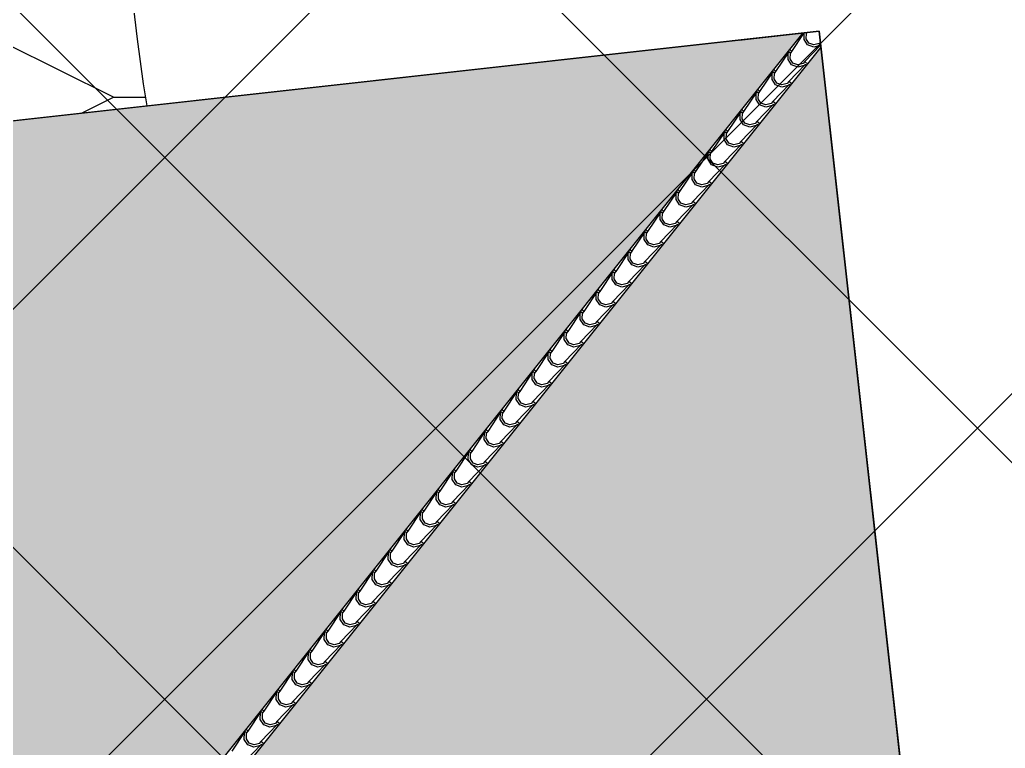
# Model space of a CAD drawing. Header units: millimetres. Extents: x 648844 to 649530, y 1246379 to 1246752.
# Drawn here: x 649293.15 to 649299.58, y 1246524.47 to 1246529.23 of the extents above; entities that cross this region are included whole.
import ezdxf

# ---------------------------------------------------------------- set-up
doc = ezdxf.new("R2010")
doc.units = ezdxf.units.MM
doc.header["$LTSCALE"] = 20
doc.header["$MEASUREMENT"] = 0
doc.layers.get('0').update_dxf_attribs({"linetype": 'CONTINUOUS'})
doc.layers.add('acera', color=8, linetype='CONTINUOUS')
doc.layers.add('TECHO', color=30, linetype='CONTINUOUS')

# ---------------------------------------------------------------- blocks, each defined once
blk = doc.blocks.new('TEJA45')
at = {"layer": 'TECHO'}
for p, q in [((-4.1333, -0.1266), (-4.2514, -0.0273)), ((-4.3271, -0.103), (-4.2279, -0.2211)), ((-4.1829, -0.1148), (-4.2207, -0.1337)), ((-4.1393, -0.1205), (-4.183, -0.1146)), ((-4.1253, -0.1186), (-4.1333, -0.1266)), ((-4.1159, -0.1281), (-4.1333, -0.1455)), ((-4.2398, -0.1713), (-4.2339, -0.2151)), ((-4.2207, -0.1337), (-4.2396, -0.1715)), ((-4.2254, -0.1741), (-4.2207, -0.2095)), ((-4.2111, -0.1433), (-4.2253, -0.174)), ((-4.1804, -0.1291), (-4.2111, -0.1433)), ((-4.145, -0.1337), (-4.1804, -0.129)), ((-4.1333, -0.1455), (-4.1451, -0.1337)), ((-4.0151, -0.2447), (-4.1333, -0.1455)), ((-4.2278, -0.2211), (-4.2314, -0.2247)), ((-4.2278, -0.2211), (-4.2184, -0.2117)), ((-4.2184, -0.2306), (-4.2219, -0.2341)), ((-4.2207, -0.2093), (-4.2089, -0.2211)), ((-4.2089, -0.2211), (-4.2184, -0.2306)), ((-4.209, -0.2211), (-4.1097, -0.3393)), ((-4.1026, -0.2518), (-4.1215, -0.2896)), ((-4.0648, -0.2329), (-4.1026, -0.2518)), ((-4.0622, -0.2473), (-4.093, -0.2615)), ((-4.0211, -0.2387), (-4.0649, -0.2328)), ((-4.0268, -0.2519), (-4.0623, -0.2471)), ((-4.0151, -0.2637), (-4.0269, -0.2518)), ((-4.0072, -0.2368), (-4.0151, -0.2448)), ((-3.9977, -0.2462), (-4.0151, -0.2637)), ((-4.1217, -0.2895), (-4.1157, -0.3332)), ((-4.1073, -0.2922), (-4.1026, -0.3277)), ((-4.0929, -0.2615), (-4.1071, -0.2922)), ((-3.897, -0.3629), (-4.0151, -0.2637)), ((-4.1097, -0.3393), (-4.1132, -0.3428)), ((-4.1097, -0.3393), (-4.1002, -0.3298)), ((-4.1002, -0.3487), (-4.1038, -0.3523)), ((-4.1026, -0.3275), (-4.0907, -0.3393)), ((-4.0907, -0.3393), (-4.1002, -0.3487)), ((-4.0908, -0.3393), (-3.9915, -0.4574)), ((-3.9844, -0.37), (-4.0033, -0.4078)), ((-3.9748, -0.3796), (-3.9889, -0.4104)), ((-3.9466, -0.3511), (-3.9844, -0.37)), ((-3.9441, -0.3654), (-3.9748, -0.3796)), ((-3.903, -0.3569), (-3.9467, -0.351)), ((-3.9086, -0.37), (-3.9441, -0.3653)), ((-3.897, -0.3818), (-3.9088, -0.37)), ((-3.889, -0.3549), (-3.897, -0.3629)), ((-3.8795, -0.3644), (-3.897, -0.3818)), ((-3.7788, -0.4811), (-3.897, -0.3818)), ((-4.0035, -0.4077), (-3.9976, -0.4514)), ((-3.9915, -0.4574), (-3.982, -0.448)), ((-3.9891, -0.4104), (-3.9844, -0.4458)), ((-3.9844, -0.4456), (-3.9726, -0.4574)), ((-3.9915, -0.4574), (-3.9951, -0.461)), ((-3.982, -0.4669), (-3.9856, -0.4705)), ((-3.9726, -0.4574), (-3.982, -0.4669)), ((-3.9726, -0.4574), (-3.8734, -0.5756)), ((-3.8662, -0.4881), (-3.8852, -0.5259)), ((-3.8566, -0.4978), (-3.8708, -0.5285)), ((-3.8285, -0.4693), (-3.8663, -0.4882)), ((-3.8259, -0.4836), (-3.8566, -0.4978)), ((-3.7848, -0.475), (-3.8285, -0.4691)), ((-3.7905, -0.4882), (-3.8259, -0.4834)), ((-3.7788, -0.5), (-3.7906, -0.4882)), ((-3.7708, -0.4731), (-3.7788, -0.4811)), ((-3.7614, -0.4825), (-3.7788, -0.5)), ((-3.6606, -0.5992), (-3.7788, -0.5)), ((-3.8853, -0.5258), (-3.8794, -0.5695)), ((-3.8733, -0.5756), (-3.8769, -0.5792)), ((-3.8733, -0.5756), (-3.8639, -0.5661)), ((-3.871, -0.5285), (-3.8662, -0.564)), ((-3.8662, -0.5638), (-3.8544, -0.5756)), ((-3.8544, -0.5756), (-3.8639, -0.585)), ((-3.8545, -0.5756), (-3.7552, -0.6938)), ((-3.8639, -0.585), (-3.8675, -0.5886)), ((-3.7481, -0.6063), (-3.767, -0.6441)), ((-3.7385, -0.6159), (-3.7526, -0.6467)), ((-3.7103, -0.5874), (-3.7481, -0.6063)), ((-3.7078, -0.6018), (-3.7385, -0.6159)), ((-3.6667, -0.5932), (-3.7104, -0.5873)), ((-3.6723, -0.6063), (-3.7078, -0.6016)), ((-3.6607, -0.6181), (-3.6725, -0.6063)), ((-3.6527, -0.5913), (-3.6607, -0.5992)), ((-3.6432, -0.6007), (-3.6607, -0.6181)), ((-3.5425, -0.7174), (-3.6606, -0.6181)), ((-3.7672, -0.644), (-3.7613, -0.6877)), ((-3.7552, -0.6938), (-3.7587, -0.6973)), ((-3.7552, -0.6938), (-3.7457, -0.6843)), ((-3.7528, -0.6467), (-3.7481, -0.6821)), ((-3.7457, -0.7032), (-3.7493, -0.7068)), ((-3.7481, -0.6819), (-3.7363, -0.6938)), ((-3.7363, -0.6938), (-3.7457, -0.7032)), ((-3.7363, -0.6938), (-3.6371, -0.8119)), ((-3.5921, -0.7056), (-3.63, -0.7245)), ((-3.5485, -0.7113), (-3.5922, -0.7054)), ((-3.649, -0.7621), (-3.6431, -0.8059)), ((-3.6299, -0.7244), (-3.6488, -0.7623)), ((-3.6346, -0.7648), (-3.6299, -0.8003)), ((-3.6203, -0.7341), (-3.6345, -0.7648)), ((-3.5896, -0.7199), (-3.6203, -0.7341)), ((-3.5542, -0.7245), (-3.5896, -0.7198)), ((-3.5425, -0.7363), (-3.5543, -0.7245)), ((-3.5345, -0.7094), (-3.5425, -0.7174)), ((-3.5251, -0.7189), (-3.5425, -0.7363)), ((-3.4243, -0.8355), (-3.5425, -0.7363)), ((-3.637, -0.8119), (-3.6406, -0.8155)), ((-3.637, -0.8119), (-3.6276, -0.8025)), ((-3.6276, -0.8214), (-3.6311, -0.8249)), ((-3.6299, -0.8001), (-3.6181, -0.8119)), ((-3.6181, -0.8119), (-3.6276, -0.8214)), ((-3.6182, -0.8119), (-3.5189, -0.9301)), ((-3.474, -0.8237), (-3.5118, -0.8426)), ((-3.4304, -0.8295), (-3.4741, -0.8236)), ((-3.4164, -0.8276), (-3.4243, -0.8355)), ((-3.5309, -0.8803), (-3.525, -0.924)), ((-3.5118, -0.8426), (-3.5307, -0.8804)), ((-3.5165, -0.883), (-3.5118, -0.9184)), ((-3.5021, -0.8523), (-3.5163, -0.883)), ((-3.4714, -0.8381), (-3.5022, -0.8522)), ((-3.436, -0.8426), (-3.4715, -0.8379)), ((-3.4243, -0.8544), (-3.4362, -0.8426)), ((-3.4069, -0.837), (-3.4243, -0.8544)), ((-3.3062, -0.9537), (-3.4243, -0.8544)), ((-3.5189, -0.9301), (-3.5224, -0.9336)), ((-3.5189, -0.9301), (-3.5094, -0.9206)), ((-3.5094, -0.9395), (-3.513, -0.9431)), ((-3.5118, -0.9183), (-3.5, -0.9301)), ((-3.5, -0.9301), (-3.5094, -0.9395)), ((-3.5, -0.9301), (-3.4008, -1.0482)), ((-3.3936, -0.9608), (-3.4125, -0.9986)), ((-3.3558, -0.9419), (-3.3936, -0.9608)), ((-3.3533, -0.9562), (-3.384, -0.9704)), ((-3.3122, -0.9477), (-3.3559, -0.9418)), ((-3.3179, -0.9608), (-3.3533, -0.9561)), ((-3.3062, -0.9726), (-3.318, -0.9608)), ((-3.2982, -0.9457), (-3.3062, -0.9537)), ((-3.2888, -0.9552), (-3.3062, -0.9726)), ((-3.4127, -0.9984), (-3.4068, -1.0422)), ((-3.3983, -1.0012), (-3.3936, -1.0366)), ((-3.384, -0.9704), (-3.3982, -1.0011)), ((-3.188, -1.0718), (-3.3062, -0.9726)), ((-3.4007, -1.0482), (-3.4043, -1.0518)), ((-3.4007, -1.0482), (-3.3913, -1.0388)), ((-3.3913, -1.0577), (-3.3948, -1.0612)), ((-3.3936, -1.0364), (-3.3818, -1.0482)), ((-3.3818, -1.0482), (-3.3913, -1.0577)), ((-3.3818, -1.0482), (-3.2826, -1.1664)), ((-3.2755, -1.0789), (-3.2944, -1.1167)), ((-3.2658, -1.0886), (-3.28, -1.1193)), ((-3.2377, -1.06), (-3.2755, -1.0789)), ((-3.2351, -1.0744), (-3.2659, -1.0886)), ((-3.194, -1.0658), (-3.2378, -1.0599)), ((-3.1997, -1.079), (-3.2352, -1.0742)), ((-3.188, -1.0908), (-3.1998, -1.0789)), ((-3.1801, -1.0639), (-3.188, -1.0719)), ((-3.1706, -1.0733), (-3.188, -1.0908)), ((-3.0699, -1.19), (-3.188, -1.0908)), ((-3.2945, -1.1166), (-3.2886, -1.1603)), ((-3.2826, -1.1664), (-3.2731, -1.1569)), ((-3.2802, -1.1193), (-3.2754, -1.1548)), ((-3.2755, -1.1546), (-3.2636, -1.1664)), ((-3.2826, -1.1664), (-3.2861, -1.1699)), ((-3.2731, -1.1758), (-3.2767, -1.1794)), ((-3.2636, -1.1664), (-3.2731, -1.1758)), ((-3.2637, -1.1664), (-3.1644, -1.2845)), ((-3.1573, -1.1971), (-3.1762, -1.2349)), ((-3.1477, -1.2067), (-3.1618, -1.2374)), ((-3.1195, -1.1782), (-3.1573, -1.1971)), ((-3.117, -1.1925), (-3.1477, -1.2067)), ((-3.0759, -1.184), (-3.1196, -1.1781)), ((-3.0816, -1.1971), (-3.117, -1.1924)), ((-3.0699, -1.2089), (-3.0817, -1.1971)), ((-3.0619, -1.182), (-3.0699, -1.19)), ((-3.0524, -1.1915), (-3.0699, -1.2089)), ((-2.9517, -1.3082), (-3.0699, -1.2089)), ((-3.1764, -1.2348), (-3.1705, -1.2785)), ((-3.1644, -1.2845), (-3.168, -1.2881)), ((-3.1644, -1.2845), (-3.1549, -1.2751)), ((-3.162, -1.2375), (-3.1573, -1.2729)), ((-3.1573, -1.2727), (-3.1455, -1.2845)), ((-3.1455, -1.2845), (-3.1549, -1.294)), ((-3.1455, -1.2845), (-3.0463, -1.4027)), ((-3.1549, -1.294), (-3.1585, -1.2976)), ((-3.0391, -1.3152), (-3.0581, -1.353)), ((-3.0295, -1.3249), (-3.0437, -1.3556)), ((-3.0014, -1.2964), (-3.0392, -1.3153)), ((-2.9988, -1.3107), (-3.0295, -1.3249)), ((-2.9577, -1.3021), (-3.0014, -1.2962)), ((-2.9634, -1.3153), (-2.9988, -1.3105)), ((-2.9517, -1.3271), (-2.9635, -1.3153)), ((-2.9437, -1.3002), (-2.9517, -1.3082)), ((-2.9343, -1.3097), (-2.9517, -1.3271)), ((-2.8335, -1.4263), (-2.9517, -1.3271)), ((-3.0582, -1.3529), (-3.0523, -1.3966)), ((-3.0462, -1.4027), (-3.0498, -1.4063)), ((-3.0462, -1.4027), (-3.0368, -1.3932)), ((-3.0439, -1.3556), (-3.0391, -1.3911)), ((-3.0368, -1.4121), (-3.0403, -1.4157)), ((-3.0391, -1.3909), (-3.0273, -1.4027)), ((-3.0273, -1.4027), (-3.0368, -1.4121)), ((-3.0274, -1.4027), (-2.9281, -1.5209)), ((-2.8832, -1.4145), (-2.921, -1.4334)), ((-2.8396, -1.4203), (-2.8833, -1.4144)), ((-2.9401, -1.4711), (-2.9342, -1.5148)), ((-2.921, -1.4334), (-2.9399, -1.4712)), ((-2.9257, -1.4738), (-2.921, -1.5092)), ((-2.9114, -1.443), (-2.9255, -1.4738)), ((-2.8807, -1.4288), (-2.9114, -1.443)), ((-2.8452, -1.4334), (-2.8807, -1.4287)), ((-2.8336, -1.4452), (-2.8454, -1.4334)), ((-2.8256, -1.4184), (-2.8336, -1.4263)), ((-2.8161, -1.4278), (-2.8336, -1.4452)), ((-2.7154, -1.5445), (-2.8335, -1.4452)), ((-2.9281, -1.5209), (-2.9316, -1.5244)), ((-2.9281, -1.5209), (-2.9186, -1.5114)), ((-2.9186, -1.5303), (-2.9222, -1.5339)), ((-2.921, -1.509), (-2.9092, -1.5209)), ((-2.9092, -1.5209), (-2.9186, -1.5303)), ((-2.9092, -1.5209), (-2.81, -1.639)), ((-2.765, -1.5327), (-2.8029, -1.5516)), ((-2.7214, -1.5385), (-2.7651, -1.5325)), ((-2.7074, -1.5365), (-2.7154, -1.5445)), ((-2.8219, -1.5892), (-2.816, -1.633)), ((-2.8028, -1.5515), (-2.8217, -1.5894)), ((-2.8075, -1.5919), (-2.8028, -1.6274)), ((-2.7932, -1.5612), (-2.8074, -1.5919)), ((-2.7625, -1.547), (-2.7932, -1.5612)), ((-2.7271, -1.5516), (-2.7625, -1.5469)), ((-2.7154, -1.5634), (-2.7272, -1.5516)), ((-2.698, -1.546), (-2.7154, -1.5634)), ((-2.5972, -1.6626), (-2.7154, -1.5634)), ((-2.8099, -1.639), (-2.8135, -1.6426)), ((-2.8099, -1.639), (-2.8005, -1.6296)), ((-2.8005, -1.6485), (-2.804, -1.652)), ((-2.8028, -1.6272), (-2.791, -1.639)), ((-2.791, -1.639), (-2.8005, -1.6485)), ((-2.7911, -1.639), (-2.6918, -1.7572)), ((-2.6847, -1.6697), (-2.7036, -1.7075)), ((-2.6469, -1.6508), (-2.6847, -1.6697)), ((-2.6444, -1.6652), (-2.6751, -1.6793)), ((-2.6032, -1.6566), (-2.647, -1.6507)), ((-2.6089, -1.6697), (-2.6444, -1.665)), ((-2.5972, -1.6815), (-2.6091, -1.6697)), ((-2.5893, -1.6547), (-2.5972, -1.6626)), ((-2.5798, -1.6641), (-2.5972, -1.6815)), ((-2.7038, -1.7074), (-2.6978, -1.7511)), ((-2.6894, -1.7101), (-2.6847, -1.7455)), ((-2.675, -1.6794), (-2.6892, -1.7101)), ((-2.4791, -1.7808), (-2.5972, -1.6815)), ((-2.6918, -1.7572), (-2.6953, -1.7607)), ((-2.6918, -1.7572), (-2.6823, -1.7477)), ((-2.6823, -1.7666), (-2.6859, -1.7702)), ((-2.6847, -1.7454), (-2.6729, -1.7572)), ((-2.6729, -1.7572), (-2.6823, -1.7666)), ((-2.6729, -1.7572), (-2.5737, -1.8753)), ((-2.5665, -1.7879), (-2.5854, -1.8257)), ((-2.5569, -1.7975), (-2.5711, -1.8282)), ((-2.5287, -1.769), (-2.5665, -1.7879)), ((-2.5262, -1.7833), (-2.5569, -1.7975)), ((-2.4851, -1.7748), (-2.5288, -1.7689)), ((-2.4908, -1.7879), (-2.5262, -1.7832)), ((-2.4791, -1.7997), (-2.4909, -1.7879)), ((-2.4711, -1.7728), (-2.4791, -1.7808)), ((-2.4617, -1.7823), (-2.4791, -1.7997)), ((-2.3609, -1.899), (-2.4791, -1.7997)), ((-2.5856, -1.8256), (-2.5797, -1.8693)), ((-2.5712, -1.8282), (-2.5665, -1.8637)), ((-2.5665, -1.8635), (-2.5547, -1.8753)), ((-2.5736, -1.8753), (-2.5772, -1.8789)), ((-2.5736, -1.8753), (-2.5642, -1.8659)), ((-2.5642, -1.8848), (-2.5677, -1.8883)), ((-2.5547, -1.8753), (-2.5642, -1.8848)), ((-2.5547, -1.8753), (-2.4555, -1.9935)), ((-2.4484, -1.906), (-2.4673, -1.9438)), ((-2.4387, -1.9157), (-2.4529, -1.9464)), ((-2.4106, -1.8871), (-2.4484, -1.9061)), ((-2.408, -1.9015), (-2.4388, -1.9157)), ((-2.3669, -1.8929), (-2.4106, -1.887)), ((-2.3726, -1.9061), (-2.4081, -1.9013)), ((-2.3609, -1.9179), (-2.3727, -1.906)), ((-2.3529, -1.891), (-2.3609, -1.899)), ((-2.3435, -1.9004), (-2.3609, -1.9179)), ((-2.2428, -2.0171), (-2.3609, -1.9179)), ((-2.4674, -1.9437), (-2.4615, -1.9874)), ((-2.4554, -1.9935), (-2.459, -1.9971)), ((-2.4554, -1.9935), (-2.446, -1.984)), ((-2.4531, -1.9464), (-2.4483, -1.9819)), ((-2.4484, -1.9817), (-2.4365, -1.9935)), ((-2.4365, -1.9935), (-2.446, -2.0029)), ((-2.4366, -1.9935), (-2.3373, -2.1117)), ((-2.446, -2.0029), (-2.4496, -2.0065)), ((-2.3302, -2.0242), (-2.3491, -2.062)), ((-2.3206, -2.0338), (-2.3348, -2.0645)), ((-2.2924, -2.0053), (-2.3302, -2.0242)), ((-2.2899, -2.0196), (-2.3206, -2.0338)), ((-2.2488, -2.0111), (-2.2925, -2.0052)), ((-2.2545, -2.0242), (-2.2899, -2.0195)), ((-2.2428, -2.036), (-2.2546, -2.0242)), ((-2.2348, -2.0091), (-2.2428, -2.0171)), ((-2.2253, -2.0186), (-2.2428, -2.036)), ((-2.1246, -2.1353), (-2.2428, -2.036)), ((-2.3493, -2.0619), (-2.3434, -2.1056)), ((-2.3373, -2.1116), (-2.3409, -2.1152)), ((-2.3373, -2.1116), (-2.3278, -2.1022)), ((-2.3349, -2.0646), (-2.3302, -2.1)), ((-2.3278, -2.1211), (-2.3314, -2.1247)), ((-2.3302, -2.0998), (-2.3184, -2.1116)), ((-2.3184, -2.1116), (-2.3278, -2.1211)), ((-2.3184, -2.1117), (-2.2192, -2.2298)), ((-2.2311, -2.18), (-2.2252, -2.2238)), ((-2.212, -2.1423), (-2.2309, -2.1801)), ((-2.2168, -2.1827), (-2.212, -2.2182)), ((-2.2024, -2.152), (-2.2166, -2.1827)), ((-2.1743, -2.1235), (-2.2121, -2.1424)), ((-2.1717, -2.1378), (-2.2024, -2.152)), ((-2.1306, -2.1292), (-2.1743, -2.1233)), ((-2.1363, -2.1424), (-2.1717, -2.1377)), ((-2.1246, -2.1542), (-2.1364, -2.1424)), ((-2.1166, -2.1273), (-2.1246, -2.1353)), ((-2.1072, -2.1368), (-2.1246, -2.1542)), ((-2.0064, -2.2534), (-2.1246, -2.1542)), ((-2.2191, -2.2298), (-2.2227, -2.2334)), ((-2.2191, -2.2298), (-2.2097, -2.2203)), ((-2.2097, -2.2393), (-2.2132, -2.2428)), ((-2.212, -2.218), (-2.2002, -2.2298)), ((-2.2002, -2.2298), (-2.2097, -2.2393)), ((-2.2003, -2.2298), (-2.101, -2.348)), ((-2.0561, -2.2416), (-2.0939, -2.2605)), ((-2.0124, -2.2474), (-2.0562, -2.2415)), ((-1.9985, -2.2455), (-2.0064, -2.2534)), ((-2.113, -2.2982), (-2.1071, -2.3419)), ((-2.0939, -2.2605), (-2.1128, -2.2983)), ((-2.0986, -2.3009), (-2.0939, -2.3363)), ((-2.0843, -2.2701), (-2.0984, -2.3009)), ((-2.0536, -2.2559), (-2.0843, -2.2701)), ((-2.0181, -2.2605), (-2.0536, -2.2558)), ((-2.0064, -2.2723), (-2.0183, -2.2605)), ((-1.989, -2.2549), (-2.0064, -2.2723)), ((-1.8883, -2.3716), (-2.0064, -2.2723)), ((-2.101, -2.348), (-2.1045, -2.3515)), ((-2.101, -2.348), (-2.0915, -2.3385)), ((-2.0915, -2.3574), (-2.0951, -2.361)), ((-2.0939, -2.3361), (-2.0821, -2.348)), ((-2.0821, -2.348), (-2.0915, -2.3574)), ((-2.0821, -2.348), (-1.9829, -2.4661)), ((-1.9757, -2.3786), (-1.9946, -2.4165)), ((-1.9379, -2.3598), (-1.9758, -2.3787)), ((-1.9354, -2.3741), (-1.9661, -2.3883)), ((-1.8943, -2.3656), (-1.938, -2.3597)), ((-1.9, -2.3787), (-1.9354, -2.374)), ((-1.8883, -2.3905), (-1.9001, -2.3787)), ((-1.8803, -2.3636), (-1.8883, -2.3716)), ((-1.8709, -2.3731), (-1.8883, -2.3905)), ((-1.9948, -2.4163), (-1.9889, -2.4601)), ((-1.9804, -2.419), (-1.9757, -2.4545)), ((-1.9661, -2.3883), (-1.9803, -2.419)), ((-1.7701, -2.4897), (-1.8883, -2.3905)), ((-1.9828, -2.4661), (-1.9864, -2.4697)), ((-1.9828, -2.4661), (-1.9734, -2.4567)), ((-1.9734, -2.4756), (-1.9769, -2.4791)), ((-1.9757, -2.4543), (-1.9639, -2.4661)), ((-1.9639, -2.4661), (-1.9734, -2.4756)), ((-1.964, -2.4661), (-1.8647, -2.5843)), ((-1.8576, -2.4968), (-1.8765, -2.5346)), ((-1.8479, -2.5064), (-1.8621, -2.5372)), ((-1.8198, -2.4779), (-1.8576, -2.4968)), ((-1.8173, -2.4923), (-1.848, -2.5064)), ((-1.7761, -2.4837), (-1.8199, -2.4778)), ((-1.7818, -2.4969), (-1.8173, -2.4921)), ((-1.7701, -2.5087), (-1.7819, -2.4968)), ((-1.7622, -2.4818), (-1.7701, -2.4897)), ((-1.7527, -2.4912), (-1.7701, -2.5087)), ((-1.8766, -2.5345), (-1.8707, -2.5782)), ((-1.8623, -2.5372), (-1.8576, -2.5726)), ((-1.8576, -2.5725), (-1.8458, -2.5843)), ((-1.652, -2.6079), (-1.7701, -2.5086)), ((-1.8647, -2.5843), (-1.8682, -2.5878)), ((-1.8647, -2.5843), (-1.8552, -2.5748)), ((-1.8552, -2.5937), (-1.8588, -2.5973)), ((-1.8458, -2.5843), (-1.8552, -2.5937)), ((-1.8458, -2.5843), (-1.7465, -2.7024)), ((-1.7394, -2.615), (-1.7583, -2.6528)), ((-1.7298, -2.6246), (-1.744, -2.6553)), ((-1.7016, -2.5961), (-1.7394, -2.615)), ((-1.6991, -2.6104), (-1.7298, -2.6246)), ((-1.658, -2.6019), (-1.7017, -2.596)), ((-1.6637, -2.615), (-1.6991, -2.6103)), ((-1.652, -2.6268), (-1.6638, -2.615)), ((-1.644, -2.5999), (-1.652, -2.6079)), ((-1.6346, -2.6094), (-1.652, -2.6268)), ((-1.5338, -2.7261), (-1.652, -2.6268)), ((-1.7585, -2.6527), (-1.7526, -2.6964)), ((-1.7465, -2.7024), (-1.737, -2.693)), ((-1.7441, -2.6553), (-1.7394, -2.6908)), ((-1.7394, -2.6906), (-1.7276, -2.7024)), ((-1.7465, -2.7024), (-1.7501, -2.706)), ((-1.737, -2.7119), (-1.7406, -2.7154)), ((-1.7276, -2.7024), (-1.737, -2.7119)), ((-1.7276, -2.7024), (-1.6284, -2.8206)), ((-1.6213, -2.7331), (-1.6402, -2.7709)), ((-1.6116, -2.7428), (-1.6258, -2.7735)), ((-1.5835, -2.7142), (-1.6213, -2.7332)), ((-1.5809, -2.7286), (-1.6117, -2.7427)), ((-1.5398, -2.72), (-1.5835, -2.7141)), ((-1.5455, -2.7332), (-1.581, -2.7284)), ((-1.5338, -2.745), (-1.5456, -2.7332)), ((-1.5258, -2.7181), (-1.5338, -2.7261)), ((-1.5164, -2.7275), (-1.5338, -2.745)), ((-1.4157, -2.8442), (-1.5338, -2.745)), ((-1.6403, -2.7708), (-1.6344, -2.8145)), ((-1.6283, -2.8206), (-1.6319, -2.8242)), ((-1.6283, -2.8206), (-1.6189, -2.8111)), ((-1.626, -2.7735), (-1.6212, -2.8089)), ((-1.6213, -2.8088), (-1.6094, -2.8206)), ((-1.6094, -2.8206), (-1.6189, -2.83)), ((-1.6095, -2.8206), (-1.5102, -2.9388)), ((-1.6189, -2.83), (-1.6225, -2.8336)), ((-1.5222, -2.889), (-1.5163, -2.9327)), ((-1.5031, -2.8513), (-1.522, -2.8891)), ((-1.5078, -2.8917), (-1.5031, -2.9271)), ((-1.4935, -2.8609), (-1.5077, -2.8916)), ((-1.4653, -2.8324), (-1.5031, -2.8513)), ((-1.4628, -2.8467), (-1.4935, -2.8609)), ((-1.4217, -2.8382), (-1.4654, -2.8323)), ((-1.4274, -2.8513), (-1.4628, -2.8466)), ((-1.4157, -2.8631), (-1.4275, -2.8513)), ((-1.4077, -2.8362), (-1.4157, -2.8442)), ((-1.3982, -2.8457), (-1.4157, -2.8631)), ((-1.2975, -2.9624), (-1.4157, -2.8631)), ((-1.5102, -2.9387), (-1.5138, -2.9423)), ((-1.5102, -2.9387), (-1.5007, -2.9293)), ((-1.5007, -2.9482), (-1.5043, -2.9518)), ((-1.5031, -2.9269), (-1.4913, -2.9387)), ((-1.4913, -2.9387), (-1.5007, -2.9482)), ((-1.4913, -2.9388), (-1.3921, -3.0569)), ((-1.3472, -2.9506), (-1.385, -2.9695)), ((-1.3035, -2.9564), (-1.3472, -2.9504)), ((-1.2895, -2.9544), (-1.2975, -2.9624)), ((-1.404, -3.0071), (-1.3981, -3.0509)), ((-1.3849, -2.9694), (-1.4038, -3.0072)), ((-1.3897, -3.0098), (-1.3849, -3.0453)), ((-1.3753, -2.9791), (-1.3895, -3.0098)), ((-1.3446, -2.9649), (-1.3754, -2.9791)), ((-1.3092, -2.9695), (-1.3447, -2.9648)), ((-1.2975, -2.9813), (-1.3093, -2.9695)), ((-1.2801, -2.9639), (-1.2975, -2.9813)), ((-1.1793, -3.0805), (-1.2975, -2.9813)), ((-1.392, -3.0569), (-1.3956, -3.0605)), ((-1.392, -3.0569), (-1.3826, -3.0474)), ((-1.3826, -3.0664), (-1.3861, -3.0699)), ((-1.3849, -3.0451), (-1.3731, -3.0569)), ((-1.3731, -3.0569), (-1.3826, -3.0664)), ((-1.3732, -3.0569), (-1.2739, -3.1751)), ((-1.229, -3.0687), (-1.2668, -3.0876)), ((-1.2265, -3.083), (-1.2572, -3.0972)), ((-1.1853, -3.0745), (-1.2291, -3.0686)), ((-1.191, -3.0876), (-1.2265, -3.0829)), ((-1.1714, -3.0726), (-1.1793, -3.0805)), ((-1.1619, -3.082), (-1.1793, -3.0994)), ((-1.2858, -3.1253), (-1.2799, -3.169)), ((-1.2668, -3.0876), (-1.2857, -3.1254)), ((-1.2715, -3.128), (-1.2668, -3.1634)), ((-1.2572, -3.0972), (-1.2713, -3.128)), ((-1.1793, -3.0994), (-1.1912, -3.0876)), ((-1.0612, -3.1987), (-1.1793, -3.0994)), ((-1.2739, -3.1751), (-1.2774, -3.1786)), ((-1.2739, -3.1751), (-1.2644, -3.1656)), ((-1.2644, -3.1845), (-1.268, -3.1881)), ((-1.2668, -3.1632), (-1.255, -3.1751)), ((-1.255, -3.1751), (-1.2644, -3.1845)), ((-1.255, -3.1751), (-1.1558, -3.2932)), ((-1.1486, -3.2058), (-1.1675, -3.2436)), ((-1.139, -3.2154), (-1.1532, -3.2461)), ((-1.1108, -3.1869), (-1.1486, -3.2058)), ((-1.1083, -3.2012), (-1.139, -3.2154)), ((-1.0672, -3.1927), (-1.1109, -3.1868)), ((-1.0729, -3.2058), (-1.1083, -3.2011)), ((-1.0612, -3.2176), (-1.073, -3.2058)), ((-1.0532, -3.1907), (-1.0612, -3.1987)), ((-1.0438, -3.2002), (-1.0612, -3.2176)), ((-1.1677, -3.2435), (-1.1618, -3.2872)), ((-1.1533, -3.2461), (-1.1486, -3.2816)), ((-0.943, -3.3168), (-1.0612, -3.2176)), ((-1.1557, -3.2932), (-1.1593, -3.2968)), ((-1.1557, -3.2932), (-1.1463, -3.2838)), ((-1.1463, -3.3027), (-1.1498, -3.3062)), ((-1.1486, -3.2814), (-1.1368, -3.2932)), ((-1.1368, -3.2932), (-1.1463, -3.3027)), ((-1.1369, -3.2932), (-1.0376, -3.4114)), ((-1.0305, -3.3239), (-1.0494, -3.3617)), ((-1.0209, -3.3335), (-1.035, -3.3643)), ((-0.9927, -3.305), (-1.0305, -3.3239)), ((-0.9902, -3.3193), (-1.0209, -3.3335)), ((-0.949, -3.3108), (-0.9927, -3.3049)), ((-0.9547, -3.324), (-0.9902, -3.3192)), ((-0.943, -3.3358), (-0.9548, -3.3239)), ((-0.9351, -3.3089), (-0.943, -3.3168)), ((-0.9256, -3.3183), (-0.943, -3.3358)), ((-0.8249, -3.435), (-0.943, -3.3358)), ((-1.0495, -3.3616), (-1.0436, -3.4053)), ((-1.0376, -3.4114), (-1.0281, -3.4019)), ((-1.0352, -3.3643), (-1.0305, -3.3997)), ((-1.0305, -3.3996), (-1.0187, -3.4114)), ((-1.0376, -3.4114), (-1.0411, -3.4149)), ((-1.0281, -3.4208), (-1.0317, -3.4244)), ((-1.0187, -3.4114), (-1.0281, -3.4208)), ((-1.0187, -3.4114), (-0.9194, -3.5295)), ((-0.9123, -3.4421), (-0.9312, -3.4799)), ((-0.9027, -3.4517), (-0.9169, -3.4824)), ((-0.8745, -3.4232), (-0.9123, -3.4421)), ((-0.872, -3.4375), (-0.9027, -3.4517)), ((-0.8309, -3.429), (-0.8746, -3.4231)), ((-0.8366, -3.4421), (-0.872, -3.4374)), ((-0.8249, -3.4539), (-0.8367, -3.4421)), ((-0.8169, -3.427), (-0.8249, -3.435)), ((-0.8074, -3.4365), (-0.8249, -3.4539)), ((-0.7067, -3.5532), (-0.8249, -3.4539)), ((-0.9314, -3.4798), (-0.9255, -3.5235)), ((-0.9194, -3.5295), (-0.923, -3.5331)), ((-0.9194, -3.5295), (-0.9099, -3.5201)), ((-0.917, -3.4824), (-0.9123, -3.5179)), ((-0.9123, -3.5177), (-0.9005, -3.5295)), ((-0.9005, -3.5295), (-0.9099, -3.539)), ((-0.9005, -3.5295), (-0.8013, -3.6477)), ((-0.9099, -3.539), (-0.9135, -3.5426)), ((-0.8132, -3.5979), (-0.8073, -3.6417)), ((-0.7942, -3.5602), (-0.8131, -3.598)), ((-0.7989, -3.6006), (-0.7941, -3.636)), ((-0.7845, -3.5699), (-0.7987, -3.6006)), ((-0.7564, -3.5414), (-0.7942, -3.5603)), ((-0.7538, -3.5557), (-0.7846, -3.5698)), ((-0.7127, -3.5471), (-0.7564, -3.5412)), ((-0.7184, -3.5603), (-0.7539, -3.5555)), ((-0.7067, -3.5721), (-0.7185, -3.5603)), ((-0.6987, -3.5452), (-0.7067, -3.5532)), ((-0.6893, -3.5546), (-0.7067, -3.5721)), ((-0.5885, -3.6713), (-0.7067, -3.5721)), ((-0.8012, -3.6477), (-0.8048, -3.6513)), ((-0.8012, -3.6477), (-0.7918, -3.6382)), ((-0.7918, -3.6571), (-0.7954, -3.6607)), ((-0.7942, -3.6359), (-0.7823, -3.6477)), ((-0.7823, -3.6477), (-0.7918, -3.6571)), ((-0.7824, -3.6477), (-0.6831, -3.7659)), ((-0.6382, -3.6595), (-0.676, -3.6784)), ((-0.5945, -3.6653), (-0.6383, -3.6594)), ((-0.5806, -3.6633), (-0.5886, -3.6713)), ((-0.6951, -3.7161), (-0.6891, -3.7598)), ((-0.676, -3.6784), (-0.6949, -3.7162)), ((-0.6807, -3.7188), (-0.676, -3.7542)), ((-0.6664, -3.688), (-0.6806, -3.7187)), ((-0.6357, -3.6738), (-0.6664, -3.688)), ((-0.6003, -3.6784), (-0.6357, -3.6737)), ((-0.5886, -3.6902), (-0.6004, -3.6784)), ((-0.5711, -3.6728), (-0.5886, -3.6902)), ((-0.4704, -3.7895), (-0.5885, -3.6902)), ((-0.6831, -3.7658), (-0.6867, -3.7694)), ((-0.6831, -3.7658), (-0.6736, -3.7564)), ((-0.6736, -3.7753), (-0.6772, -3.7789)), ((-0.676, -3.754), (-0.6642, -3.7658)), ((-0.6642, -3.7658), (-0.6736, -3.7753)), ((-0.6642, -3.7659), (-0.565, -3.884)), ((-0.52, -3.7777), (-0.5579, -3.7966)), ((-0.5175, -3.792), (-0.5483, -3.8062)), ((-0.4764, -3.7835), (-0.5201, -3.7776)), ((-0.4821, -3.7966), (-0.5176, -3.7919)), ((-0.4624, -3.7815), (-0.4704, -3.7895)), ((-0.453, -3.791), (-0.4704, -3.8084)), ((-0.5769, -3.8342), (-0.571, -3.878)), ((-0.5578, -3.7965), (-0.5767, -3.8344)), ((-0.5626, -3.8369), (-0.5578, -3.8724)), ((-0.5482, -3.8062), (-0.5624, -3.8369)), ((-0.4704, -3.8084), (-0.4822, -3.7966)), ((-0.3522, -3.9076), (-0.4704, -3.8084)), ((-0.5649, -3.884), (-0.5685, -3.8876)), ((-0.5649, -3.884), (-0.5555, -3.8746)), ((-0.5555, -3.8935), (-0.559, -3.897)), ((-0.5578, -3.8722), (-0.546, -3.884)), ((-0.546, -3.884), (-0.5555, -3.8935)), ((-0.5461, -3.884), (-0.4468, -4.0022)), ((-0.4397, -3.9147), (-0.4586, -3.9525)), ((-0.4019, -3.8958), (-0.4397, -3.9147)), ((-0.3994, -3.9101), (-0.4301, -3.9243)), ((-0.3582, -3.9016), (-0.402, -3.8957)), ((-0.364, -3.9147), (-0.3994, -3.91)), ((-0.3522, -3.9265), (-0.3641, -3.9147)), ((-0.3443, -3.8997), (-0.3522, -3.9076)), ((-0.3348, -3.9091), (-0.3522, -3.9265)), ((-0.4587, -3.9524), (-0.4528, -3.9961)), ((-0.4444, -3.9551), (-0.4397, -3.9905)), ((-0.4301, -3.9243), (-0.4443, -3.955)), ((-0.2341, -4.0258), (-0.3522, -3.9265)), ((-0.4468, -4.0022), (-0.4503, -4.0057)), ((-0.4468, -4.0022), (-0.4373, -3.9927)), ((-0.4373, -4.0116), (-0.4409, -4.0152)), ((-0.4397, -3.9903), (-0.4279, -4.0022)), ((-0.4279, -4.0022), (-0.4373, -4.0116)), ((-0.4279, -4.0022), (-0.3287, -4.1203)), ((-0.3215, -4.0329), (-0.3404, -4.0707)), ((-0.3119, -4.0425), (-0.3261, -4.0732)), ((-0.2837, -4.014), (-0.3215, -4.0329)), ((-0.2812, -4.0283), (-0.3119, -4.0425)), ((-0.2401, -4.0198), (-0.2838, -4.0139)), ((-0.2458, -4.0329), (-0.2812, -4.0282)), ((-0.2341, -4.0447), (-0.2459, -4.0329)), ((-0.2261, -4.0178), (-0.2341, -4.0258)), ((-0.2167, -4.0273), (-0.2341, -4.0447)), ((-0.1159, -4.144), (-0.2341, -4.0447)), ((-0.3406, -4.0706), (-0.3347, -4.1143)), ((-0.3286, -4.1203), (-0.3192, -4.1109)), ((-0.3262, -4.0732), (-0.3215, -4.1087)), ((-0.3215, -4.1085), (-0.3097, -4.1203)), ((-0.3286, -4.1203), (-0.3322, -4.1239)), ((-0.3192, -4.1298), (-0.3227, -4.1333)), ((-0.3097, -4.1203), (-0.3192, -4.1298)), ((-0.3097, -4.1203), (-0.2105, -4.2385)), ((-0.2034, -4.151), (-0.2223, -4.1888)), ((-0.1938, -4.1606), (-0.2079, -4.1914)), ((-0.1656, -4.1321), (-0.2034, -4.151)), ((-0.1631, -4.1464), (-0.1938, -4.1606)), ((-0.1219, -4.1379), (-0.1656, -4.132)), ((-0.1276, -4.1511), (-0.1631, -4.1463)), ((-0.1159, -4.1629), (-0.1277, -4.151)), ((-0.108, -4.136), (-0.1159, -4.144)), ((-0.0985, -4.1454), (-0.1159, -4.1629)), ((0, -4.2602), (-0.1159, -4.1629)), ((-0.2224, -4.1887), (-0.2165, -4.2324)), ((-0.2105, -4.2385), (-0.214, -4.242)), ((-0.2105, -4.2385), (-0.201, -4.229)), ((-0.2081, -4.1914), (-0.2034, -4.2268)), ((-0.2034, -4.2267), (-0.1915, -4.2385)), ((-0.1915, -4.2385), (-0.201, -4.2479)), ((-0.1916, -4.2385), (-0.0979, -4.35)), ((-0.201, -4.2479), (-0.2046, -4.2515)), ((-0.1043, -4.3069), (-0.0984, -4.35)), ((-0.0852, -4.2692), (-0.1041, -4.307)), ((-0.0756, -4.2788), (-0.0898, -4.3095)), ((-0.0474, -4.2503), (-0.0852, -4.2692)), ((-0.0449, -4.2646), (-0.0756, -4.2788)), ((-0.0038, -4.2561), (-0.0475, -4.2502)), ((-0.0095, -4.2692), (-0.0449, -4.2645)), ((0, -4.2788), (-0.0096, -4.2692)), ((-0.0899, -4.3095), (-0.0852, -4.345)), ((-0.0857, -4.35), (-0.0828, -4.3472)), ((-0.0852, -4.3448), (-0.08, -4.35))]:
    blk.add_line(p, q, dxfattribs=at)

msp = doc.modelspace()

# ---------------------------------------------------------------- hatches: boundary and pattern name
h = msp.add_hatch()
h.set_pattern_fill('ANSI37', color=4, scale=20, style=0)
h.set_pattern_definition([(45, (-526.4316, -3378.368), (-1.767766953, 1.767766953), []), (135, (-526.4316, -3378.368), (-1.767766953, -1.767766953), [])])
h.paths.add_polyline_path([(649227.107, 1246567.9412), (649231.6772, 1246532.2077), (649229.0601, 1246515.2595), (649314.6875, 1246516.7032), (649306.988, 1246570.0599)])
h.paths.add_polyline_path([(649257.7023, 1246528.9783), (649287.2059, 1246528.9783), (649287.2059, 1246534.4924), (649257.7023, 1246534.4924)], flags=24)
at = {"layer": 'acera'}
h = msp.add_hatch(dxfattribs=at)
h.set_pattern_fill('PETRA11,_O', color=9, scale=7, pattern_type=2)
h.set_pattern_definition([(0, (2687.656, -252.1344), (7, 7), [2.1, -2.45, 0.35, -2.1]), (0, (2690.456, -250.7344), (7, 7), [0.35, -1.75, 1.4, -3.5]), (0, (2691.506, -250.3844), (7, 7), [0.35, -6.65]), (0, (2688.356, -250.0344), (7, 7), [1.4, -5.6]), (0, (2687.656, -249.3344), (7, 7), [0.7, -6.3]), (0, (2692.556, -248.6344), (7, 7), [0.7, -0.35, 0.35, -5.6]), (0, (2689.756, -248.2844), (7, 7), [1.05, -5.95]), (0, (2688.006, -247.5844), (7, 7), [0.7, -6.3]), (0, (2690.806, -246.8844), (7, 7), [0.35, -2.1, 1.05, -3.5]), (0, (2689.406, -246.5344), (7, 7), [0.7, -6.3]), (0, (2691.856, -246.1844), (7, 7), [0.7, -6.3]), (0, (2690.456, -245.8344), (7, 7), [0.7, -6.3]), (0, (2693.256, -245.4844), (7, 7), [0.7, -6.3]), (90, (2687.306, -252.1344), (-7, 7), [1.4, -0.35, 0.7, -2.8, 1.4, -0.35]), (90, (2687.656, -247.5844), (-7, 7), [0.35, -6.65]), (90, (2688.706, -249.6844), (-7, 7), [0.7, -1.4, 0.35, -4.55]), (90, (2689.056, -248.6344), (-7, 7), [0.7, -1.4, 1.05, -3.85]), (90, (2690.106, -250.3844), (-7, 7), [0.35, -3.5, 0.7, -0.35, 0.7, -1.4]), (90, (2690.456, -251.0844), (-7, 7), [0.35, -6.65]), (90, (2691.156, -248.9844), (-7, 7), [0.35, -0.35, 1.05, -5.25]), (90, (2691.506, -250.0344), (-7, 7), [0.7, -2.8, 0.35, -0.35, 0.35, -2.45]), (90, (2692.206, -251.7844), (-7, 7), [1.05, -5.95]), (90, (2692.906, -246.5344), (-7, 7), [0.35, -0.35, 0.35, -5.95]), (90, (2693.256, -248.2844), (-7, 7), [1.05, -5.95]), (90, (2694.131, -248.8094), (-7, 7), [0.35, -6.65]), (45, (2689.756, -252.1344), (8e-16, 7), [0.49497, -9.404524937]), (45, (2689.056, -245.4844), (8e-16, 7), [0.49497, -1.48491, 1.48491, -6.434704937]), (45, (2689.756, -246.5344), (8e-16, 7), [0.98994, -2.4748738, 0.49497, -5.939711137]), (45, (2691.156, -246.8844), (8e-16, 7), [0.98994, -3.464825, 0.49497, -4.949759937]), (45, (2688.356, -250.0344), (8e-16, 7), [0.49497, -9.404524937]), (45, (2690.106, -250.0344), (8e-16, 7), [1.484924, -8.414570937]), (45, (2691.506, -249.3344), (8e-16, 7), [0.49497, -2.969848, 0.49497, -5.939706937]), (45, (2692.556, -248.6344), (8e-16, 7), [0.98994, -8.909554937]), (45, (2693.956, -248.6344), (8e-16, 7), [0.98994, -8.909554937]), (45, (2693.956, -250.7344), (8e-16, 7), [0.49497, -9.404524937]), (45, (2693.256, -247.2344), (8e-16, 7), [0.49497, -9.404524937]), (45, (2692.556, -246.1844), (8e-16, 7), [0.49497, -9.404524937]), (45, (2693.956, -245.4844), (8e-16, 7), [0.49497, -9.404524937]), (45, (2687.306, -245.4844), (8e-16, 7), [0.49497, -9.404524937]), (45, (2690.806, -248.2844), (8e-16, 7), [0.49497, -9.404524937]), (45, (2691.506, -245.4844), (8e-16, 7), [0.49497, -3.464825, 0.49497, -5.444729937]), (45, (2688.356, -249.3344), (8e-16, 7), [0.98994, -8.909554937]), (45, (2688.356, -247.5844), (8e-16, 7), [1.48491, -8.414584937]), (135, (2687.656, -249.3344), (-7, 8e-16), [0.74249, -9.157004937]), (135, (2691.506, -249.6844), (-7, 8e-16), [0.49497, -9.404524937]), (135, (2693.606, -248.6344), (-7, 8e-16), [0.49497, -9.404524937]), (135, (2691.156, -247.2344), (-7, 8e-16), [0.49497, -9.404524937]), (135, (2691.506, -246.1844), (-7, 8e-16), [0.49497, -9.404524937]), (135, (2690.456, -245.8344), (-7, 8e-16), [0.49497, -9.404524937]), (135, (2691.856, -246.1844), (-7, 8e-16), [0.49497, -9.404524937]), (135, (2687.656, -250.3844), (-7, 8e-16), [0.49497, -9.404524937]), (135, (2689.056, -247.9344), (-7, 8e-16), [0.49497, -9.404524937]), (135, (2689.056, -250.0344), (-7, 8e-16), [0.98994, -8.909554937]), (135, (2690.456, -250.7344), (-7, 8e-16), [0.98994, -8.909554937]), (135, (2693.256, -246.8844), (-7, 8e-16), [0.98994, -8.909554937]), (135, (2691.156, -248.6344), (-7, 8e-16), [0.49497, -9.404524937]), (135, (2692.206, -250.7344), (-7, 8e-16), [0.98994, -5.939696, 0.49497, -2.474888937]), (135, (2688.006, -247.5844), (-7, 8e-16), [0.98994, -1.9798989, 0.98994, -5.939716037]), (135, (2687.306, -251.4344), (-7, 8e-16), [0.9898, -2.4752, 0.9898, -2.4752, 0.4949, -2.474594937]), (26.56505118, (2689.7562, -250.0344), (7, 4e-10), [1.5652, -0.7826, 0.7826, -12.522075839]), (26.56505118, (2690.8062, -245.8344), (7, 4e-10), [1.5652, -14.08727584]), (26.56505118, (2690.8062, -250.7344), (7, 4e-10), [0.7826, -14.86987584]), (26.56505118, (2687.6562, -250.3844), (7, 4e-10), [0.7826, -14.86987584]), (26.56505118, (2689.0562, -248.6344), (7, 4e-10), [0.7826, -14.86987584]), (26.56505118, (2687.6562, -247.9344), (7, 4e-10), [0.7826, -14.86987584]), (63.43494882, (2688.7062, -247.2344), (4e-10, 7), [0.7826, -14.86987584]), (63.43494882, (2691.1562, -247.2344), (4e-10, 7), [0.7826, -14.86987584]), (63.43494882, (2691.8562, -252.1344), (4e-10, 7), [0.7826, -14.86987584]), (63.43494882, (2687.3062, -248.2844), (4e-10, 7), [0.7826, -14.86987584]), (63.43494882, (2690.1062, -251.7844), (4e-10, 7), [0.7826, -5.4782, 0.7826, -8.609075839]), (116.56505118, (2689.0562, -245.8344), (-4e-10, 7), [0.7826, -14.86987584]), (116.56505118, (2693.2562, -247.2344), (-4e-10, 7), [0.7826, -14.86987584]), (116.56505118, (2690.1062, -245.8344), (-4e-10, 7), [0.7826, -14.86987584]), (116.56505118, (2687.3062, -249.6844), (-4e-10, 7), [0.7826, -14.86987584]), (153.43494882, (2692.5562, -250.7344), (-7, 4e-10), [0.7826, -14.86987584]), (153.43494882, (2693.9562, -248.9844), (-7, 4e-10), [0.7826, -14.86987584]), (153.43494882, (2689.7562, -248.2844), (-7, 4e-10), [0.7826, -14.86987584]), (153.43494882, (2690.8062, -246.8844), (-7, 4e-10), [0.7826, -14.86987584]), (153.43494882, (2693.2562, -245.4844), (-7, 4e-10), [0.7826, -14.86987584]), (153.43494882, (2688.3562, -252.1344), (-7, 4e-10), [1.1739, -14.47857584])])
h.paths.add_polyline_path([(649301.6357, 1246543.9678), (649302.0383, 1246546.865), (649299.5349, 1246546.865, -0.149792), (649296.1522, 1246543.9581), (649296.1522, 1246542.1366, 0.173401), (649291.6972, 1246532.4765), (649291.6554, 1246530.2759, 0.02944), (649291.8587, 1246528.4283), (649293.9778, 1246528.664, -0.319424)])
at = {"layer": 'TECHO'}
h = msp.add_hatch(dxfattribs=at)
h.set_pattern_fill('SPANTILE', color=9, scale=0.205, angle=114.7225, style=0, pattern_type=2)
h.set_pattern_definition([(91.377224, (649235.885578, 1246536.424369), (0.068207146, -2.4675844697), [0.18931176, -4.5434808]), (186.34692, (649235.88103, 1246536.61363), (-0.2264059, 0.1810811), [0.0164, -0.1886]), (6.34692, (649235.67547, 1246536.60726), (0.2264059, -0.1810811), [0.0574, -0.1476]), (276.34692, (649235.73252, 1246536.6136), (-0.1810811, -0.2264059), [0.0205, -0.1845]), (96.34692, (649235.86518, 1246536.60774), (0.1810811, 0.2264059), [0.0205, -0.1845]), (6.34692, (649235.86292, 1246536.62811), (0.2264059, -0.1810811), [0.0164, -0.1886]), (6.34692, (649235.67729, 1246536.59096), (0.2264059, -0.1810811), [0.041, -0.164]), (281.316624, (649235.718034, 1246536.595496), (0.4756906117, -2.4222600545), [0.18931176, -4.5434808]), (313.650824, (649235.719167, 1246536.585309), (-3.0339237984, 3.1690308165), [0.05412164, -5.35803375]), (347.91202, (649235.756525, 1246536.54615), (0.430149465, -0.15841836), [0.0518613, -0.5964055]), (24.78182, (649235.807236, 1246536.53529), (-0.38482473, -0.249068), [0.0518613, -0.5964055]), (59.043024, (649235.854322, 1246536.5570264), (2.2634015556, 3.75825269625), [0.05412164, -5.35803375]), (346.122024, (649235.765126, 1246536.561544), (-2.3318277938, 0.5656893258), [0.0415094, -4.10942426]), (26.571824, (649235.805423, 1246536.551587), (2.1505281793, 1.0642621027), [0.0415094, -4.10942426]), (58.941524, (649235.842548, 1246536.570155), (1.7428259788, 2.8752882881), [0.04387184, -4.3433196]), (313.752324, (649235.734786, 1246536.593234), (-2.3320481566, 2.4220397452), [0.04387184, -4.3433196])])
h.paths.add_polyline_path([(649291.565, 1246524.0942), (649286.8436, 1246527.8704), (649298.2611, 1246529.1404), (649294.4849, 1246524.419)])
h = msp.add_hatch(dxfattribs=at)
h.set_pattern_fill('SPANTILE', color=9, scale=0.205, angle=384.7225, style=0, pattern_type=2)
h.set_pattern_definition([(11.316624, (649346.034188, 1246549.072234), (-2.4222600545, -0.4756906117), [0.18931176, -4.5434808]), (276.34692, (649346.21982, 1246549.10938), (0.2264059, -0.1810811), [0.0164, -0.1886]), (96.34692, (649346.25878, 1246548.90745), (-0.2264059, 0.1810811), [0.0574, -0.1476]), (186.34692, (649346.25244, 1246548.9645), (-0.1810811, -0.2264059), [0.0205, -0.1845]), (6.34692, (649346.21756, 1246549.09263), (0.1810811, 0.2264059), [0.0205, -0.1845]), (96.34692, (649346.23793, 1246549.0949), (-0.2264059, 0.1810811), [0.0164, -0.1886]), (96.34692, (649346.24248, 1246548.90564), (-0.2264059, 0.1810811), [0.041, -0.164]), (181.377224, (649346.237949, 1246548.946388), (-2.4675844697, -0.068207146), [0.18931176, -4.5434808]), (149.043024, (649346.227762, 1246548.945255), (3.7582526963, -2.2634015556), [0.05412164, -5.35803375]), (114.78182, (649346.18135, 1246548.973095), (-0.249068, 0.38482473), [0.0518613, -0.5964055]), (77.91202, (649346.15961, 1246549.02018), (-0.15841836, -0.430149465), [0.0518613, -0.5964055]), (43.650824, (649346.170472, 1246549.0708915), (3.1690308165, 3.0339237984), [0.05412164, -5.35803375]), (116.571824, (649346.194479, 1246548.984868), (1.0642621027, -2.1505281793), [0.0415094, -4.10942426]), (76.122024, (649346.175911, 1246549.021993), (0.5656893258, 2.3318277938), [0.0415094, -4.10942426]), (43.752324, (649346.185867, 1246549.062291), (2.4220397452, 2.3320481566), [0.04387184, -4.3433196]), (148.941524, (649346.232061, 1246548.962234), (2.8752882881, -1.7428259788), [0.04387184, -4.3433196])])
h.paths.add_polyline_path([(649299.3166, 1246520.6109), (649294.6295, 1246524.3596), (649298.3782, 1246529.0467)])

# ---------------------------------------------------------------- linework, layer by layer
at = {"color": 9}
msp.add_lwpolyline([(649299.3283, 1246520.5054), (649298.3665, 1246529.1521), (649286.7382, 1246527.8587), (649287.7, 1246519.212), (649299.3283, 1246520.5054)], dxfattribs=at)
at = {"layer": 'acera', "color": 9}
msp.add_arc((649308.5624, 1246530.9338), 14.7602, 117.9874, 188.84623, dxfattribs=at)
at = {"layer": 'TECHO', "color": 9}
for p, q in [((649286.7382, 1246527.8587), (649298.3665, 1246529.1521)), ((649294.4849, 1246524.419), (649298.2611, 1246529.1404)), ((649297.8447, 1246529.0941), (649298.3665, 1246529.1521)), ((649298.3665, 1246529.1521), (649299.3283, 1246520.5054)), ((649299.3283, 1246520.5054), (649298.3665, 1246529.1521)), ((649294.6295, 1246524.3596), (649298.3782, 1246529.0467))]:
    msp.add_line(p, q, dxfattribs=at)

# ---------------------------------------------------------------- block references
at = {"color": 9, "xscale": -1, "rotation": 186.3469244876338}
msp.add_blockref('TEJA45', (649298.8474, 1246524.8288), dxfattribs=at)

doc.saveas('drawing.dxf')
